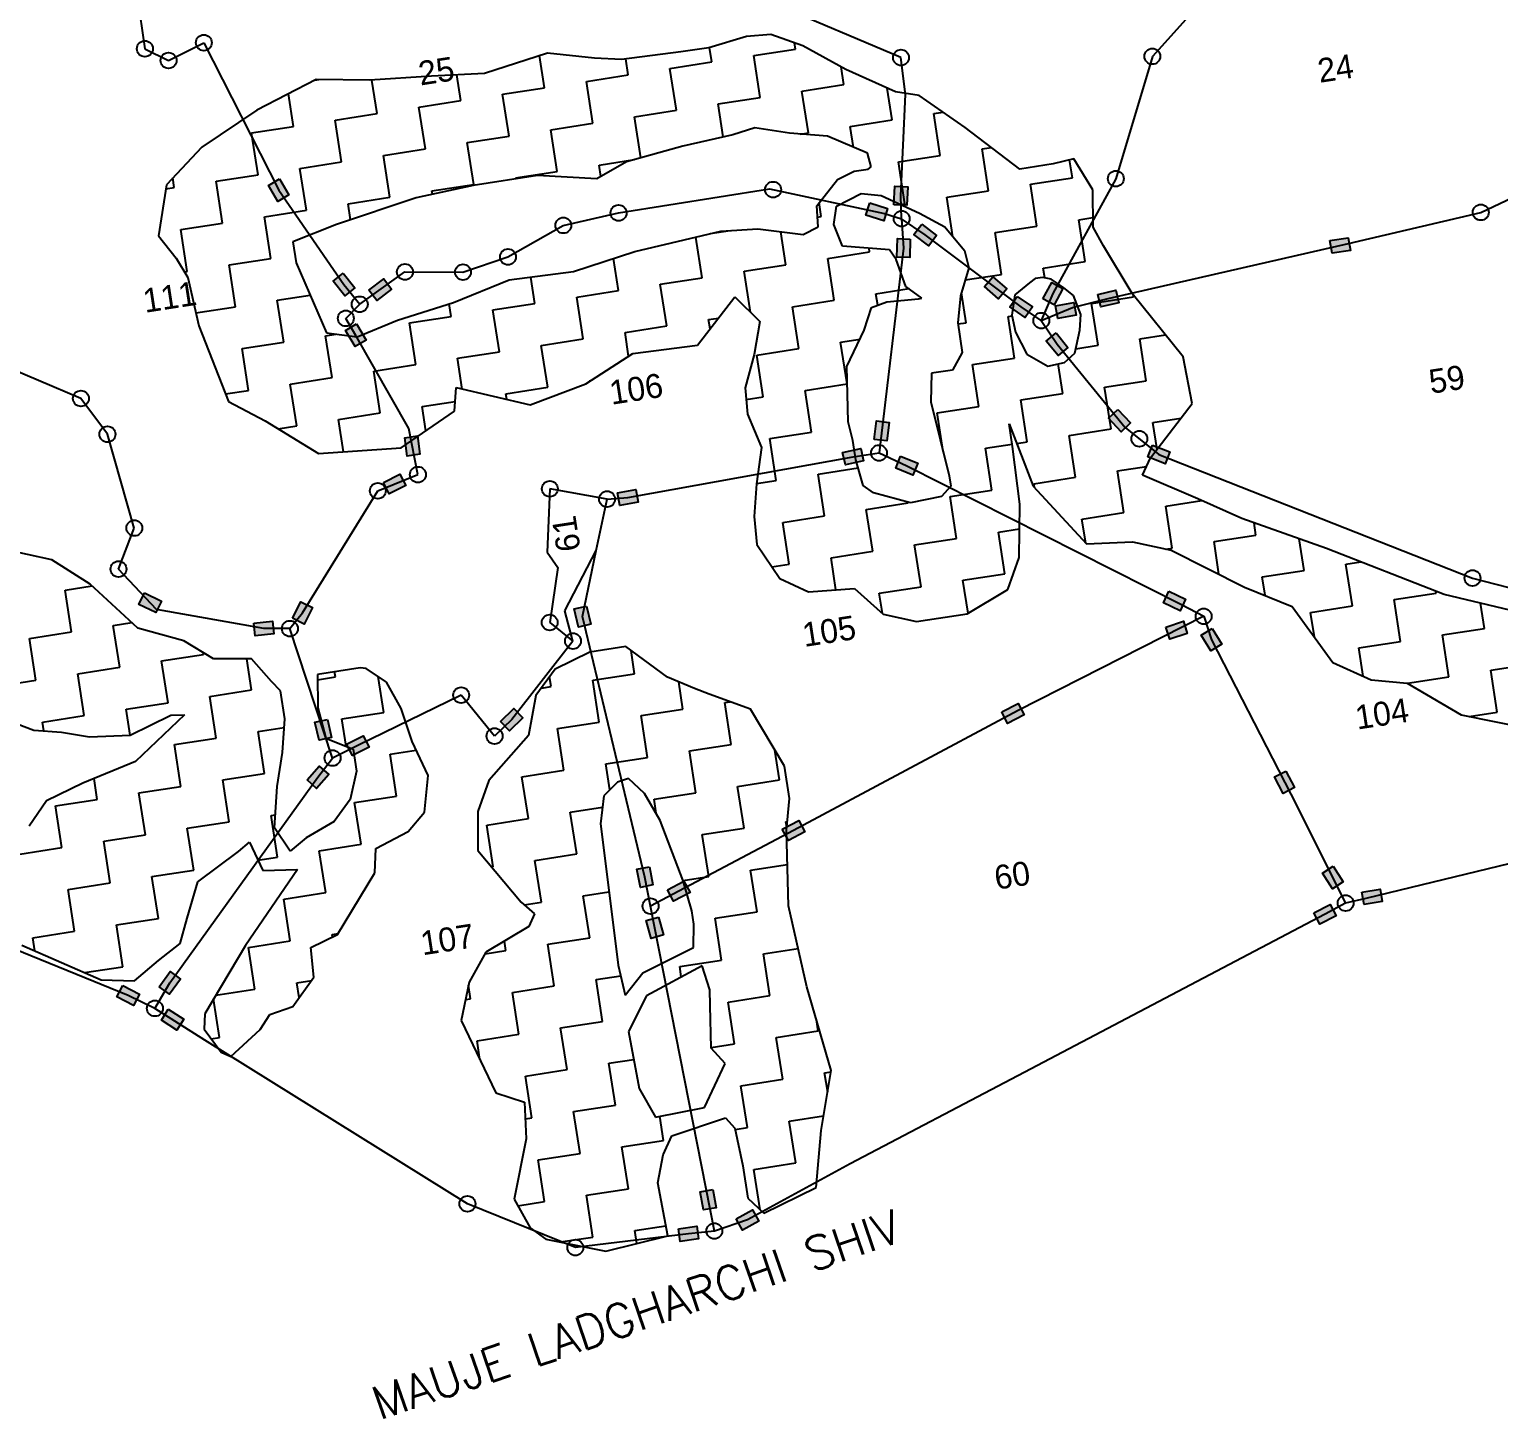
# Model space of a CAD drawing. Header units: metres. Extents: x 301485 to 306458, y 1961153 to 1964216.
# Drawn here: x 302531 to 303629, y 1961153 to 1962192 of the extents above; entities that cross this region are included whole.
import ezdxf

# ---------------------------------------------------------------- set-up
doc = ezdxf.new("R2010")
doc.units = ezdxf.units.M
for name, color, linetype in [('POLY_HATCH', 12, 'Continuous'), ('POLY_PARCEL', 6, 'Continuous'), ('TEXT_MAPOUT', 7, 'Continuous'), ('TEXT_PARCEL', 7, 'Continuous'), ('V_BOUND_LINE', 7, 'Continuous')]:
    doc.layers.add(name, color=color, linetype=linetype)
doc.styles.get("Standard").update_dxf_attribs({"font": 'simplex.shx'})
doc.styles.add('TEXT_MAP', font='')
doc.styles.get('TEXT_MAP').set_extended_font_data('Kruti Dev 050')

msp = doc.modelspace()

# ---------------------------------------------------------------- hatches: boundary and pattern name
for points in [[(302716.6, 1962063.2), (302724.9, 1962068.1), (302717.9, 1962080.1), (302709.6, 1962075.2)], [(303187.4, 1962074.2), (303177.8, 1962074.6), (303177.1, 1962060.7), (303186.7, 1962060.3)], [(303169.5, 1962048.7), (303172.4, 1962057.9), (303159.2, 1962062.1), (303156.2, 1962052.9)], [(303203.2, 1962030.1), (303209, 1962037.8), (303197.9, 1962046.1), (303192.1, 1962038.5)], [(303179.3, 1962021.5), (303188.9, 1962021.2), (303189.3, 1962035.1), (303179.7, 1962035.4)], [(303518.4, 1962026.6), (303516.8, 1962036.1), (303503.1, 1962033.9), (303504.7, 1962024.4)], [(302766.6, 1961992.7), (302774.1, 1961998.7), (302765.4, 1962009.6), (302757.9, 1962003.5)], [(302801.5, 1961997.7), (302795.7, 1962005.3), (302784.7, 1961996.8), (302790.5, 1961989.2)], [(303255.3, 1961990.5), (303261.5, 1961997.8), (303251.1, 1962006.9), (303244.8, 1961999.6)], [(303303.5, 1961998.1), (303295.1, 1962002.7), (303288.4, 1961990.5), (303296.9, 1961985.9)], [(303345.3, 1961987.5), (303343.1, 1961996.8), (303329.6, 1961993.7), (303331.7, 1961984.4)], [(303275.3, 1961976.5), (303280.7, 1961984.4), (303269.2, 1961992.2), (303263.8, 1961984.3)], [(303313.3, 1961978.2), (303311.5, 1961987.7), (303297.9, 1961985.1), (303299.7, 1961975.7)], [(302774.3, 1961954.7), (302782.5, 1961959.6), (302775.4, 1961971.6), (302767.1, 1961966.6)], [(303299.8, 1961948.1), (303307.2, 1961954.1), (303298.4, 1961964.9), (303291, 1961958.8)], [(303346.9, 1961891.1), (303354, 1961897.6), (303344.6, 1961907.8), (303337.6, 1961901.3)], [(303173.6, 1961897.9), (303164, 1961899.1), (303162.4, 1961885.3), (303171.9, 1961884.2)], [(302813.3, 1961872.9), (302822.8, 1961874.2), (302820.9, 1961887.9), (302811.4, 1961886.6)], [(303154.5, 1961869.3), (303152.4, 1961878.6), (303138.8, 1961875.6), (303140.9, 1961866.2)], [(303191.3, 1961858.7), (303194.9, 1961867.6), (303182.1, 1961872.8), (303178.5, 1961863.9)], [(303379.9, 1961867.1), (303383.4, 1961876), (303370.5, 1961881.1), (303367, 1961872.2)], [(302812.2, 1961850.8), (302807.8, 1961859.4), (302795.5, 1961853.1), (302799.8, 1961844.6)], [(302985.9, 1961838.4), (302984.2, 1961847.9), (302970.6, 1961845.4), (302972.3, 1961836)], [(302625.3, 1961755.9), (302629.5, 1961764.5), (302617, 1961770.6), (302612.8, 1961761.9)], [(302742.4, 1961759.7), (302733.8, 1961764), (302727.6, 1961751.6), (302736.2, 1961747.3)], [(303391.1, 1961757.3), (303395.2, 1961765.9), (303382.7, 1961771.9), (303378.6, 1961763.3)], [(302941.3, 1961745.1), (302950.6, 1961747.3), (302947.4, 1961760.8), (302938, 1961758.6)], [(302713.5, 1961740), (302712.5, 1961749.5), (302698.7, 1961748.1), (302699.7, 1961738.5)], [(303396.4, 1961740.3), (303393.5, 1961749.4), (303380.3, 1961745.1), (303383.3, 1961736)], [(303414.1, 1961727.2), (303422.3, 1961732.2), (303415, 1961744), (303406.8, 1961739)], [(303274.4, 1961679.4), (303270, 1961687.9), (303257.7, 1961681.6), (303262, 1961673.1)], [(302747.4, 1961660.5), (302756.7, 1961662.6), (302753.7, 1961676.1), (302744.3, 1961674)], [(302899.7, 1961677.3), (302893.1, 1961684.2), (302883.1, 1961674.5), (302889.7, 1961667.6)], [(302784.8, 1961655.4), (302780.3, 1961663.9), (302768, 1961657.5), (302772.5, 1961649)], [(302754.8, 1961634.9), (302747.6, 1961641.2), (302738.4, 1961630.8), (302745.6, 1961624.5)], [(303468, 1961620.7), (303476.5, 1961625.1), (303470.2, 1961637.4), (303461.7, 1961633.1)], [(303110.5, 1961592.1), (303106, 1961600.6), (303093.7, 1961594.1), (303098.3, 1961585.6)], [(302987.6, 1961550.5), (302997, 1961552.3), (302994.3, 1961565.9), (302984.9, 1961564.1)], [(303504.9, 1961549.4), (303512.9, 1961554.6), (303505.4, 1961566.3), (303497.4, 1961561.1)], [(303024.7, 1961546.7), (303020.2, 1961555.1), (303007.9, 1961548.6), (303012.4, 1961540.2)], [(303542.2, 1961539.9), (303540.7, 1961549.3), (303527, 1961547), (303528.6, 1961537.6)], [(303507.7, 1961529.3), (303503.3, 1961537.8), (303491, 1961531.5), (303495.4, 1961523)], [(302995.6, 1961512.4), (303004.8, 1961515), (303001.1, 1961528.3), (302991.8, 1961525.7)], [(302608.7, 1961462.2), (302613.1, 1961470.7), (302600.7, 1961477.1), (302596.3, 1961468.6)], [(302643.8, 1961481.9), (302636, 1961487.6), (302627.9, 1961476.3), (302635.7, 1961470.7)], [(302641.2, 1961443.9), (302646.3, 1961452), (302634.6, 1961459.4), (302629.5, 1961451.3)], [(303034.8, 1961309.4), (303044.3, 1961311), (303041.8, 1961324.7), (303032.4, 1961323)], [(303076.1, 1961301.1), (303071.5, 1961309.5), (303059.3, 1961302.9), (303063.9, 1961294.4)], [(303031.1, 1961287.8), (303029.7, 1961297.3), (303016, 1961295.3), (303017.3, 1961285.8)]]:
    msp.add_hatch(color=256).paths.add_polyline_path(points)

# ---------------------------------------------------------------- linework, layer by layer
for points in [[(302717.9, 1962080.1), (302724.9, 1962068.1), (302716.6, 1962063.2), (302709.6, 1962075.2)], [(303177.1, 1962060.7), (303177.8, 1962074.6), (303187.4, 1962074.2), (303186.7, 1962060.3)], [(303159.2, 1962062.1), (303172.4, 1962057.9), (303169.5, 1962048.7), (303156.2, 1962052.9)], [(303197.9, 1962046.1), (303209, 1962037.8), (303203.2, 1962030.1), (303192.1, 1962038.5)], [(303189.3, 1962035.1), (303188.9, 1962021.2), (303179.3, 1962021.5), (303179.7, 1962035.4)], [(303503.1, 1962033.9), (303516.8, 1962036.1), (303518.4, 1962026.6), (303504.7, 1962024.4)], [(302765.4, 1962009.6), (302774.1, 1961998.7), (302766.6, 1961992.7), (302757.9, 1962003.5)], [(302784.7, 1961996.8), (302795.7, 1962005.3), (302801.5, 1961997.7), (302790.5, 1961989.2)], [(303251.1, 1962006.9), (303261.5, 1961997.8), (303255.3, 1961990.5), (303244.8, 1961999.6)], [(303288.4, 1961990.5), (303295.1, 1962002.7), (303303.5, 1961998.1), (303296.9, 1961985.9)], [(303329.6, 1961993.7), (303343.1, 1961996.8), (303345.3, 1961987.5), (303331.7, 1961984.4)], [(303269.2, 1961992.2), (303280.7, 1961984.4), (303275.3, 1961976.5), (303263.8, 1961984.3)], [(303297.9, 1961985.1), (303311.5, 1961987.7), (303313.3, 1961978.2), (303299.7, 1961975.7)], [(302775.4, 1961971.6), (302782.5, 1961959.6), (302774.3, 1961954.7), (302767.1, 1961966.6)], [(303298.4, 1961964.9), (303307.2, 1961954.1), (303299.8, 1961948.1), (303291, 1961958.8)], [(303344.6, 1961907.8), (303354, 1961897.6), (303346.9, 1961891.1), (303337.6, 1961901.3)], [(303162.4, 1961885.3), (303164, 1961899.1), (303173.6, 1961897.9), (303171.9, 1961884.2)], [(302820.9, 1961887.9), (302822.8, 1961874.2), (302813.3, 1961872.9), (302811.4, 1961886.6)], [(303138.8, 1961875.6), (303152.4, 1961878.6), (303154.5, 1961869.3), (303140.9, 1961866.2)], [(303182.1, 1961872.8), (303194.9, 1961867.6), (303191.3, 1961858.7), (303178.5, 1961863.9)], [(303370.5, 1961881.1), (303383.4, 1961876), (303379.9, 1961867.1), (303367, 1961872.2)], [(302795.5, 1961853.1), (302807.8, 1961859.4), (302812.2, 1961850.8), (302799.8, 1961844.6)], [(302970.6, 1961845.4), (302984.2, 1961847.9), (302985.9, 1961838.4), (302972.3, 1961836)], [(302617, 1961770.6), (302629.5, 1961764.5), (302625.3, 1961755.9), (302612.8, 1961761.9)], [(302727.6, 1961751.6), (302733.8, 1961764), (302742.4, 1961759.7), (302736.2, 1961747.3)], [(303382.7, 1961771.9), (303395.2, 1961765.9), (303391.1, 1961757.3), (303378.6, 1961763.3)], [(302947.4, 1961760.8), (302950.6, 1961747.3), (302941.3, 1961745.1), (302938, 1961758.6)], [(302698.7, 1961748.1), (302712.5, 1961749.5), (302713.5, 1961740), (302699.7, 1961738.5)], [(303380.3, 1961745.1), (303393.5, 1961749.4), (303396.4, 1961740.3), (303383.3, 1961736)], [(303415, 1961744), (303422.3, 1961732.2), (303414.1, 1961727.2), (303406.8, 1961739)], [(303257.7, 1961681.6), (303270, 1961687.9), (303274.4, 1961679.4), (303262, 1961673.1)], [(302753.7, 1961676.1), (302756.7, 1961662.6), (302747.4, 1961660.5), (302744.3, 1961674)], [(302883.1, 1961674.5), (302893.1, 1961684.2), (302899.7, 1961677.3), (302889.7, 1961667.6)], [(302768, 1961657.5), (302780.3, 1961663.9), (302784.8, 1961655.4), (302772.5, 1961649)], [(302738.4, 1961630.8), (302747.6, 1961641.2), (302754.8, 1961634.9), (302745.6, 1961624.5)], [(303470.2, 1961637.4), (303476.5, 1961625.1), (303468, 1961620.7), (303461.7, 1961633.1)], [(303093.7, 1961594.1), (303106, 1961600.6), (303110.5, 1961592.1), (303098.3, 1961585.6)], [(302994.3, 1961565.9), (302997, 1961552.3), (302987.6, 1961550.5), (302984.9, 1961564.1)], [(303505.4, 1961566.3), (303512.9, 1961554.6), (303504.9, 1961549.4), (303497.4, 1961561.1)], [(303007.9, 1961548.6), (303020.2, 1961555.1), (303024.7, 1961546.7), (303012.4, 1961540.2)], [(303527, 1961547), (303540.7, 1961549.3), (303542.2, 1961539.9), (303528.6, 1961537.6)], [(303491, 1961531.5), (303503.3, 1961537.8), (303507.7, 1961529.3), (303495.4, 1961523)], [(303001.1, 1961528.3), (303004.8, 1961515), (302995.6, 1961512.4), (302991.8, 1961525.7)], [(302600.7, 1961477.1), (302613.1, 1961470.7), (302608.7, 1961462.2), (302596.3, 1961468.6)], [(302627.9, 1961476.3), (302636, 1961487.6), (302643.8, 1961481.9), (302635.7, 1961470.7)], [(302634.6, 1961459.4), (302646.3, 1961452), (302641.2, 1961443.9), (302629.5, 1961451.3)], [(303041.8, 1961324.7), (303044.3, 1961311), (303034.8, 1961309.4), (303032.4, 1961323)], [(303059.3, 1961302.9), (303071.5, 1961309.5), (303076.1, 1961301.1), (303063.9, 1961294.4)], [(303016, 1961295.3), (303029.7, 1961297.3), (303031.1, 1961287.8), (303017.3, 1961285.8)]]:
    msp.add_lwpolyline(points, close=True)
for centre in [(302617.2, 1962177.3), (302661.3, 1962181.8), (302634.9, 1962168.5), (303182.4, 1962170.7), (303370.3, 1962171.6), (303343, 1962080.2), (303086.8, 1962072), (302971.3, 1962054.6), (303615.8, 1962055), (302930, 1962045.3), (303182.9, 1962050.3), (302888.6, 1962021.7), (302811.6, 1962010.5), (302855, 1962010.3), (302777.8, 1961986.3), (302767.4, 1961975.8), (303287.3, 1961974.1), (302569.4, 1961915.9), (302589.2, 1961889.2), (303360.6, 1961885.8), (303166, 1961875.2), (302821.3, 1961859), (302791.3, 1961846.9), (302919.9, 1961848.4), (302962.7, 1961840.7), (302609.3, 1961819.1), (302597.5, 1961788.4), (303609.6, 1961781.7), (302919.8, 1961748.5), (303408.7, 1961753.1), (302725.6, 1961743.9), (302937.2, 1961734.6), (302853.6, 1961694.2), (302878.6, 1961663.6), (302757.5, 1961647.2), (303514.8, 1961538.8), (302995.2, 1961536.5), (302624.7, 1961460.1), (302858.3, 1961314), (303042.9, 1961293.7), (302939, 1961281.3)]:
    msp.add_circle(centre, 5.94)
at = {"layer": 'POLY_HATCH'}
for p, q in [((303066.8, 1962186.4), (303038.7, 1962178.1)), ((303085.2, 1962187.9), (303066.8, 1962186.4)), ((303109.1, 1962179.6), (303085.2, 1962187.9)), ((302918.1, 1962174.1), (302871.1, 1962158.9)), ((302953.3, 1962170.2), (302918.1, 1962174.1)), ((302973.4, 1962169.3), (302953.3, 1962170.2)), ((303017.9, 1962174.9), (302973.4, 1962169.3)), ((303038.7, 1962178.1), (303017.9, 1962174.9)), ((303141.2, 1962161.9), (303109.1, 1962179.6)), ((302871.1, 1962158.9), (302831.5, 1962156.8)), ((303178.4, 1962145), (303141.2, 1962161.9)), ((302745.2, 1962154.2), (302700.8, 1962131.4)), ((302785.3, 1962153.7), (302745.2, 1962154.2)), ((302831.5, 1962156.8), (302785.3, 1962153.7)), ((303196.1, 1962142.4), (303178.4, 1962145)), ((303230.5, 1962118.4), (303196.1, 1962142.4)), ((302700.8, 1962131.4), (302659.7, 1962103.7)), ((303073.1, 1962118.2), (303056.6, 1962113)), ((303099.1, 1962114.2), (303073.1, 1962118.2)), ((303127.4, 1962111.9), (303099.1, 1962114.2)), ((303271.2, 1962087.4), (303230.5, 1962118.4)), ((302659.7, 1962103.7), (302633.4, 1962075.7)), ((303019.3, 1962104.5), (302977.1, 1962092.7)), ((303056.6, 1962113), (303019.3, 1962104.5)), ((303157.3, 1962099.2), (303127.4, 1962111.9)), ((302977.1, 1962092.7), (302955.1, 1962080)), ((303160.2, 1962089), (303157.3, 1962099.2)), ((303311.5, 1962094.9), (303296.1, 1962091.2)), ((303325.7, 1962071.8), (303311.5, 1962094.9)), ((302910.7, 1962082.5), (302862.5, 1962075.1)), ((302955.1, 1962080), (302910.7, 1962082.5)), ((303135, 1962079.7), (303147.4, 1962085.7)), ((303147.4, 1962085.7), (303157.8, 1962087.3)), ((303157.8, 1962087.3), (303160.2, 1962089)), ((303296.1, 1962091.2), (303271.2, 1962087.4)), ((302633.4, 1962075.7), (302627.3, 1962037.5)), ((302862.5, 1962075.1), (302820, 1962065.9)), ((303119.4, 1962060), (303135, 1962079.7)), ((303326, 1962043.9), (303325.7, 1962071.8)), ((302820, 1962065.9), (302760.4, 1962046)), ((303120.5, 1962044.2), (303119.4, 1962060)), ((303132.2, 1962046), (303134.1, 1962059.6)), ((303134.1, 1962059.6), (303152.6, 1962069.1)), ((303152.6, 1962069.1), (303167.5, 1962067.5)), ((303167.5, 1962067.5), (303196.2, 1962054.5)), ((303196.2, 1962054.5), (303215.1, 1962044.1)), ((302627.3, 1962037.5), (302640.5, 1962020.9)), ((302760.4, 1962046), (302727.8, 1962033)), ((302983.4, 1962025.8), (303047.7, 1962041)), ((303047.7, 1962041), (303075.4, 1962042.6)), ((303075.4, 1962042.6), (303109.4, 1962038.5)), ((303109.4, 1962038.5), (303120.5, 1962044.2)), ((303138.7, 1962029.7), (303132.2, 1962046)), ((303215.1, 1962044.1), (303229.8, 1962026.4)), ((303333.9, 1962029.9), (303326, 1962043.9)), ((302727.8, 1962033), (302730.2, 1962017.4)), ((303173.8, 1962027.1), (303138.7, 1962029.7)), ((303178.9, 1962019.9), (303173.8, 1962027.1)), ((303229.8, 1962026.4), (303233.1, 1962013.6)), ((303355.3, 1961994.5), (303333.9, 1962029.9)), ((302640.5, 1962020.9), (302649.4, 1962006.3)), ((302730.2, 1962017.4), (302752.9, 1961965)), ((302937.7, 1962010.8), (302983.4, 1962025.8)), ((303186, 1961999.7), (303178.9, 1962019.9)), ((302649.4, 1962006.3), (302657.6, 1961970.2)), ((302848, 1961987.6), (302889.4, 1962004.6)), ((302889.4, 1962004.6), (302937.7, 1962010.8)), ((303233.1, 1962013.6), (303227, 1961992.7)), ((303282.7, 1962005.5), (303278.5, 1962002.3)), ((303288.5, 1962006.4), (303282.7, 1962005.5)), ((303294.6, 1962005.2), (303288.5, 1962006.4)), ((303304.1, 1961998.6), (303294.6, 1962005.2)), ((303198, 1961990.9), (303186, 1961999.7)), ((303267.6, 1961993.4), (303265.3, 1961978.3)), ((303278.5, 1962002.3), (303267.6, 1961993.4)), ((303311.3, 1961993), (303304.1, 1961998.6)), ((303393.3, 1961947.1), (303355.3, 1961994.5)), ((302806.1, 1961974.5), (302848, 1961987.6)), ((303030.3, 1961955.7), (303058.1, 1961992)), ((303058.1, 1961992), (303076.9, 1961973.5)), ((303155, 1961967), (303160.4, 1961983.8)), ((303160.4, 1961983.8), (303171.8, 1961988.2)), ((303171.8, 1961988.2), (303195.4, 1961990.5)), ((303195.4, 1961990.5), (303198, 1961990.9)), ((303227, 1961992.7), (303224.8, 1961972.4)), ((303316.9, 1961978.6), (303311.3, 1961993)), ((302776, 1961961.9), (302806.1, 1961974.5)), ((303076.9, 1961973.5), (303072.7, 1961948.9)), ((303224.8, 1961972.4), (303228.2, 1961950.3)), ((303265.3, 1961978.3), (303268.1, 1961965.5)), ((303316.2, 1961967), (303316.9, 1961978.6)), ((302657.6, 1961970.2), (302679.7, 1961913.7)), ((302752.9, 1961965), (302776, 1961961.9)), ((303141.9, 1961939.7), (303155, 1961967)), ((303268.1, 1961965.5), (303276.5, 1961949.1)), ((303312.4, 1961949.9), (303316.2, 1961967)), ((302946.8, 1961926.9), (302982, 1961949.6)), ((302982, 1961949.6), (303030.3, 1961955.7)), ((303228.2, 1961950.3), (303220.9, 1961937.2)), ((303304.6, 1961942.8), (303312.4, 1961949.9)), ((303072.7, 1961948.9), (303065.9, 1961923.9)), ((303142.9, 1961898.5), (303141.9, 1961939.7)), ((303276.5, 1961949.1), (303292.3, 1961940)), ((303292.3, 1961940), (303304.6, 1961942.8)), ((303400, 1961912.2), (303393.3, 1961947.1)), ((303205.3, 1961934.8), (303204.6, 1961913.4)), ((303220.9, 1961937.2), (303205.3, 1961934.8)), ((302848.7, 1961906.4), (302850, 1961924)), ((302850, 1961924), (302905.3, 1961911.2)), ((302905.3, 1961911.2), (302946.8, 1961926.9)), ((303065.9, 1961923.9), (303067.6, 1961904.2)), ((302679.7, 1961913.7), (302707.2, 1961899.3)), ((302808.9, 1961879), (302848.7, 1961906.4)), ((303204.6, 1961913.4), (303218.4, 1961858.2)), ((303368.9, 1961871.5), (303400, 1961912.2)), ((302707.2, 1961899.3), (302747, 1961874.8)), ((303067.6, 1961904.2), (303078.1, 1961879.2)), ((303146.4, 1961884.4), (303142.9, 1961898.5)), ((303265.8, 1961880.1), (303263.2, 1961897)), ((303263.2, 1961897), (303281.1, 1961850.5)), ((303148.6, 1961870.1), (303146.4, 1961884.4)), ((302747, 1961874.8), (302808.9, 1961879)), ((303078.1, 1961879.2), (303074.3, 1961852)), ((303271.2, 1961837), (303265.8, 1961880.1)), ((303154.2, 1961851), (303148.6, 1961870.1)), ((303362.9, 1961858.6), (303368.9, 1961871.5)), ((303074.3, 1961852), (303072.7, 1961827.7)), ((303161.8, 1961845.5), (303154.2, 1961851)), ((303219.6, 1961850.4), (303212.8, 1961842.7)), ((303218.4, 1961858.2), (303219.6, 1961850.4)), ((303281.1, 1961850.5), (303321, 1961807.4)), ((303404.3, 1961841), (303362.9, 1961858.6)), ((303189.6, 1961837.8), (303161.8, 1961845.5)), ((303212.8, 1961842.7), (303189.6, 1961837.8)), ((303437.2, 1961826.1), (303404.3, 1961841)), ((303270.7, 1961797), (303271.2, 1961837)), ((303072.7, 1961827.7), (303074.6, 1961806.7)), ((303500.6, 1961803.9), (303437.2, 1961826.1)), ((303074.6, 1961806.7), (303091.8, 1961781.4)), ((303321, 1961807.4), (303355.5, 1961808.7)), ((303355.5, 1961808.7), (303384.4, 1961802.5)), ((302547.6, 1961795.4), (302511.3, 1961803.4)), ((303262.3, 1961773.1), (303270.7, 1961797)), ((303384.4, 1961802.5), (303439.3, 1961775)), ((303588.5, 1961769.5), (303500.6, 1961803.9)), ((302576.4, 1961777.2), (302547.6, 1961795.4)), ((302611.9, 1961744.3), (302576.4, 1961777.2)), ((303091.8, 1961781.4), (303113.3, 1961771.4)), ((303113.3, 1961771.4), (303147.6, 1961774)), ((303147.6, 1961774), (303169.2, 1961754.7)), ((303439.3, 1961775), (303474.8, 1961760.5)), ((303231.8, 1961755), (303262.3, 1961773.1)), ((303720, 1961737.8), (303588.5, 1961769.5)), ((303169.2, 1961754.7), (303194.1, 1961749.2)), ((303194.1, 1961749.2), (303231.8, 1961755)), ((303474.8, 1961760.5), (303505.3, 1961718.6)), ((302646.2, 1961734.9), (302611.9, 1961744.3)), ((302668.6, 1961721.4), (302646.2, 1961734.9)), ((302976.7, 1961730.5), (302949.7, 1961726.3)), ((303007.9, 1961707.7), (302976.7, 1961730.5)), ((302696.9, 1961721.3), (302668.6, 1961721.4)), ((302711.9, 1961704.4), (302696.9, 1961721.3)), ((302949.7, 1961726.3), (302924, 1961713.7)), ((302778.1, 1961714.5), (302746.2, 1961709.6)), ((302746.2, 1961709.6), (302746.6, 1961684.8)), ((302782.7, 1961714.1), (302778.1, 1961714.5)), ((302797.8, 1961704), (302782.7, 1961714.1)), ((302924, 1961713.7), (302909.5, 1961694)), ((303028.1, 1961699.1), (303007.9, 1961707.7)), ((303505.3, 1961718.6), (303533.9, 1961705.7)), ((302718.6, 1961697.5), (302711.9, 1961704.4)), ((302721.9, 1961676.5), (302718.6, 1961697.5)), ((302808.8, 1961684.2), (302797.8, 1961704)), ((303039, 1961695), (303028.1, 1961699.1)), ((303533.9, 1961705.7), (303560.9, 1961703.2)), ((303560.9, 1961703.2), (303601.1, 1961679.5)), ((302909.5, 1961694), (302904, 1961664)), ((303069.8, 1961683.7), (303039, 1961695)), ((302500.7, 1961680.8), (302534.3, 1961667.9)), ((302606.1, 1961664.3), (302636.6, 1961679.2)), ((302646.7, 1961679.6), (302610.3, 1961644.6)), ((302636.6, 1961679.2), (302646.7, 1961679.6)), ((302720.1, 1961651.4), (302721.9, 1961676.5)), ((302746.6, 1961684.8), (302752.4, 1961662)), ((302817.1, 1961659.5), (302808.8, 1961684.2)), ((303095.3, 1961641.1), (303069.8, 1961683.7)), ((303601.1, 1961679.5), (303664.3, 1961666.6)), ((302534.3, 1961667.9), (302554.9, 1961666.6)), ((302554.9, 1961666.6), (302575.8, 1961663)), ((302575.8, 1961663), (302606.1, 1961664.3)), ((302904, 1961664), (302874.2, 1961630.3)), ((302752.4, 1961662), (302772.8, 1961653.9)), ((302772.8, 1961653.9), (302775.4, 1961637.3)), ((302828.9, 1961634.2), (302817.1, 1961659.5)), ((302610.3, 1961644.6), (302570.9, 1961628.4)), ((302716.1, 1961625.9), (302720.1, 1961651.4)), ((302775.4, 1961637.3), (302770.7, 1961616.3)), ((302826.3, 1961606.7), (302828.9, 1961634.2)), ((302978.8, 1961631.9), (302970.5, 1961629.2)), ((302990.7, 1961620.6), (302978.8, 1961631.9)), ((303099, 1961616.9), (303095.3, 1961641.1)), ((302570.9, 1961628.4), (302543.6, 1961615.2)), ((302714.1, 1961595.1), (302716.1, 1961625.9)), ((302874.2, 1961630.3), (302866.1, 1961607.3)), ((302970.5, 1961629.2), (302960.4, 1961618.9)), ((303002.5, 1961600.6), (302990.7, 1961620.6)), ((302543.6, 1961615.2), (302530.7, 1961596.2)), ((302770.7, 1961616.3), (302758.6, 1961599.7)), ((302960.4, 1961618.9), (302957.8, 1961598.1)), ((303096.8, 1961593.3), (303099, 1961616.9)), ((302758.6, 1961599.7), (302737.8, 1961587.5)), ((302813.9, 1961592.4), (302826.3, 1961606.7)), ((302866.1, 1961607.3), (302866.2, 1961578.2)), ((302957.8, 1961598.1), (302963.4, 1961552.4)), ((303019.7, 1961555.3), (303002.5, 1961600.6)), ((302725.8, 1961577.7), (302714.1, 1961595.1)), ((302737.8, 1961587.5), (302725.8, 1961577.7)), ((302789.8, 1961579.6), (302813.9, 1961592.4)), ((303098.3, 1961536.8), (303096.8, 1961593.3)), ((302656.9, 1961554.7), (302687.3, 1961577.4)), ((302687.3, 1961577.4), (302695.3, 1961584.3)), ((302695.3, 1961584.3), (302705.3, 1961563.2)), ((302789.2, 1961561.5), (302789.8, 1961579.6)), ((302866.2, 1961578.2), (302898.4, 1961539.5)), ((302648.7, 1961527.4), (302656.9, 1961554.7)), ((302731.2, 1961563.8), (302692.5, 1961507)), ((302705.3, 1961563.2), (302731.2, 1961563.8)), ((302761.3, 1961515.4), (302789.2, 1961561.5)), ((303026.1, 1961533), (303019.7, 1961555.3)), ((302963.4, 1961552.4), (302971.1, 1961492.5)), ((302898.4, 1961539.5), (302908.4, 1961530.8)), ((303027.6, 1961523), (303026.1, 1961533)), ((303111.9, 1961476.3), (303098.3, 1961536.8)), ((302643.6, 1961508.6), (302648.7, 1961527.4)), ((302904.1, 1961521.4), (302872.1, 1961502)), ((302908.4, 1961530.8), (302904.1, 1961521.4)), ((303027.4, 1961505.5), (303027.6, 1961523)), ((302741.3, 1961505.5), (302761.3, 1961515.4)), ((302525.2, 1961507.3), (302584.5, 1961481.4)), ((302627.5, 1961495.9), (302643.6, 1961508.6)), ((302692.5, 1961507), (302661.9, 1961456)), ((302743.6, 1961483.3), (302741.3, 1961505.5)), ((302872.1, 1961502), (302859.5, 1961479.7)), ((302989.5, 1961486.6), (303027.4, 1961505.5)), ((302609.5, 1961480.7), (302627.5, 1961495.9)), ((302971.1, 1961492.5), (302976.1, 1961470)), ((303033.8, 1961492), (302992.1, 1961469.5)), ((303039.5, 1961473.9), (303033.8, 1961492)), ((302584.5, 1961481.4), (302609.5, 1961480.7)), ((302727.7, 1961461.6), (302743.6, 1961483.3)), ((302859.5, 1961479.7), (302853.7, 1961451.1)), ((302976.1, 1961470), (302989.5, 1961486.6)), ((302992.1, 1961469.5), (302978.8, 1961442.7)), ((303039.8, 1961462.3), (303039.5, 1961473.9)), ((303130.3, 1961413.7), (303111.9, 1961476.3)), ((302661.9, 1961456), (302661.4, 1961444.6)), ((302703.3, 1961444.3), (302710.6, 1961455.6)), ((302710.6, 1961455.6), (302727.7, 1961461.6)), ((303040.4, 1961430.4), (303039.8, 1961462.3)), ((302661.4, 1961444.6), (302674.2, 1961427.4)), ((302681.5, 1961424), (302703.3, 1961444.3)), ((302853.7, 1961451.1), (302879.6, 1961396.9)), ((302978.8, 1961442.7), (302986.8, 1961400.3)), ((302674.2, 1961427.4), (302681.5, 1961424)), ((303050.9, 1961418.9), (303040.4, 1961430.4)), ((303035.6, 1961386), (303050.9, 1961418.9)), ((303122.7, 1961368.9), (303130.3, 1961413.7)), ((302986.8, 1961400.3), (302998.8, 1961378.9)), ((302879.6, 1961396.9), (302901, 1961390)), ((302901, 1961390), (302902.3, 1961362.6)), ((302998.8, 1961378.9), (303035.6, 1961386)), ((303011.2, 1961364.8), (303051.3, 1961378.3)), ((303051.3, 1961378.3), (303058.3, 1961370.6)), ((303058.3, 1961370.6), (303064.1, 1961342.4)), ((303119.1, 1961326.1), (303122.7, 1961368.9)), ((302902.3, 1961362.6), (302893.3, 1961317.5)), ((303004.6, 1961350.7), (303011.2, 1961364.8)), ((303000.6, 1961329.7), (303004.6, 1961350.7)), ((303064.1, 1961342.4), (303067.9, 1961318.2)), ((303008.1, 1961290.1), (303000.6, 1961329.7)), ((303079.8, 1961307), (303119.1, 1961326.1)), ((302893.3, 1961317.5), (302905.3, 1961296.1)), ((303067.9, 1961318.2), (303079.8, 1961307)), ((302905.3, 1961296.1), (302916.8, 1961287.7)), ((302916.8, 1961287.7), (302961.8, 1961278.6)), ((302961.8, 1961278.6), (303008.1, 1961290.1))]:
    msp.add_line(p, q, dxfattribs=at)
at = {"layer": 'POLY_HATCH', "linetype": 'Continuous'}
for p, q in [((303103.5, 1962177), (303102.8, 1962181.8)), ((302915.9, 1962148.1), (302912.2, 1962172.2)), ((302978.4, 1962157.8), (302976.6, 1962169.7)), ((303041, 1962167.4), (303039.3, 1962178.2)), ((303072.3, 1962172.2), (303103.5, 1962177)), ((303077.1, 1962140.9), (303072.3, 1962172.2)), ((303009.7, 1962162.6), (303041, 1962167.4)), ((303014.5, 1962131.3), (303009.7, 1962162.6)), ((303139.6, 1962150.6), (303137.6, 1962163.9)), ((302744.3, 1962153.7), (302747.2, 1962154.2)), ((302790.8, 1962128.8), (302786.9, 1962153.8)), ((302853.3, 1962138.5), (302850.4, 1962157.8)), ((302884.6, 1962143.3), (302915.9, 1962148.1)), ((302947.2, 1962152.9), (302978.4, 1962157.8)), ((302952, 1962121.7), (302947.2, 1962152.9)), ((303108.4, 1962145.7), (303139.6, 1962150.6)), ((303175.7, 1962124.1), (303172.1, 1962147.9)), ((302728.2, 1962119.2), (302724.5, 1962143.5)), ((302822.1, 1962133.7), (302853.3, 1962138.5)), ((302889.4, 1962112), (302884.6, 1962143.3)), ((303045.8, 1962136.1), (303077.1, 1962140.9)), ((303049.6, 1962111.4), (303045.8, 1962136.1)), ((303113.2, 1962114.5), (303108.4, 1962145.7)), ((302759.5, 1962124), (302790.8, 1962128.8)), ((302826.9, 1962102.4), (302822.1, 1962133.7)), ((302983.3, 1962126.5), (303014.5, 1962131.3)), ((302988, 1962095.8), (302983.3, 1962126.5)), ((303207, 1962128.9), (303213.9, 1962130)), ((303211.8, 1962097.6), (303207, 1962128.9)), ((302697, 1962114.4), (302728.2, 1962119.2)), ((302701.8, 1962083.1), (302697, 1962114.4)), ((302764.3, 1962092.8), (302759.5, 1962124)), ((302920.7, 1962116.8), (302952, 1962121.7)), ((302925.5, 1962085.6), (302920.7, 1962116.8)), ((303107, 1962113.5), (303113.2, 1962114.5)), ((303144.5, 1962119.3), (303175.7, 1962124.1)), ((303146.9, 1962103.6), (303144.5, 1962119.3)), ((302858.2, 1962107.2), (302889.4, 1962112)), ((302863, 1962075.9), (302858.2, 1962107.2)), ((303243.1, 1962102.5), (303250, 1962103.5)), ((302733, 1962087.9), (302764.3, 1962092.8)), ((302795.6, 1962097.6), (302826.9, 1962102.4)), ((302800.4, 1962066.3), (302795.6, 1962097.6)), ((302956.8, 1962090.4), (302983.3, 1962094.5)), ((303180.6, 1962092.8), (303211.8, 1962097.6)), ((303185.4, 1962061.5), (303180.6, 1962092.8)), ((303247.9, 1962071.2), (303243.1, 1962102.5)), ((303310.5, 1962080.8), (303308.4, 1962094.2)), ((302670.5, 1962078.3), (302701.8, 1962083.1)), ((302737.9, 1962056.7), (302733, 1962087.9)), ((302894.2, 1962080.7), (302925.5, 1962085.6)), ((302958.1, 1962081.8), (302956.8, 1962090.4)), ((302632.9, 1962072.5), (302639.2, 1962073.5)), ((302639.2, 1962073.5), (302638.1, 1962080.7)), ((302675.3, 1962047), (302670.5, 1962078.3)), ((302831.7, 1962071.1), (302863, 1962075.9)), ((302832.1, 1962068.5), (302831.7, 1962071.1)), ((302894.4, 1962080), (302894.2, 1962080.7)), ((303216.6, 1962066.4), (303247.9, 1962071.2)), ((303279.2, 1962076), (303310.5, 1962080.8)), ((303284, 1962044.7), (303279.2, 1962076)), ((302769.1, 1962061.5), (302800.4, 1962066.3)), ((302771, 1962049.5), (302769.1, 1962061.5)), ((303122.8, 1962051.9), (303121.2, 1962062.3)), ((303181.9, 1962061), (303185.4, 1962061.5)), ((303221.2, 1962036.8), (303216.6, 1962066.4)), ((302706.6, 1962051.8), (302737.9, 1962056.7)), ((302711.4, 1962020.6), (302706.6, 1962051.8)), ((303120, 1962051.5), (303122.8, 1962051.9)), ((303315.3, 1962049.5), (303325.9, 1962051.2)), ((303320.1, 1962018.3), (303315.3, 1962049.5)), ((302644, 1962042.2), (302675.3, 1962047)), ((302648.8, 1962010.9), (302644, 1962042.2)), ((303039.7, 1962039.1), (303054.6, 1962041.4)), ((303096.4, 1962015.8), (303092.5, 1962040.5)), ((303252.7, 1962039.9), (303284, 1962044.7)), ((303257.6, 1962008.6), (303252.7, 1962039.9)), ((303033.8, 1962006.2), (303029.1, 1962036.6)), ((303158.9, 1962025.5), (303158.5, 1962028.3)), ((302680.1, 1962015.7), (302711.4, 1962020.6)), ((302684.9, 1961984.5), (302680.1, 1962015.7)), ((302971.3, 1961996.5), (302967.6, 1962020.6)), ((303065.1, 1962011), (303096.4, 1962015.8)), ((303127.6, 1962020.6), (303158.9, 1962025.5)), ((303132.5, 1961989.4), (303127.6, 1962020.6)), ((303288.8, 1962013.4), (303320.1, 1962018.3)), ((302646.8, 1962010.6), (302648.8, 1962010.9)), ((302908.7, 1961986.9), (302905.7, 1962006.7)), ((303002.5, 1962001.4), (303033.8, 1962006.2)), ((303069.8, 1961980.5), (303065.1, 1962011)), ((303230.5, 1962004.5), (303257.6, 1962008.6)), ((303290, 1962006.1), (303288.8, 1962013.4)), ((302940, 1961991.7), (302971.3, 1961996.5)), ((303007.3, 1961970.1), (303002.5, 1962001.4)), ((303163.7, 1961994.2), (303188.4, 1961998)), ((303165.1, 1961985.6), (303163.7, 1961994.2)), ((303231.1, 1961972.5), (303227.7, 1961994.9)), ((303356.2, 1961991.8), (303355.9, 1961993.8)), ((302655.4, 1961979.9), (302684.9, 1961984.5)), ((302716.2, 1961989.3), (302740.7, 1961993.1)), ((302721, 1961958), (302716.2, 1961989.3)), ((302846.1, 1961977.3), (302844.7, 1961986.6)), ((302877.4, 1961982.1), (302908.7, 1961986.9)), ((302944.8, 1961960.5), (302940, 1961991.7)), ((303101.2, 1961984.5), (303132.5, 1961989.4)), ((303106, 1961953.3), (303101.2, 1961984.5)), ((303324.9, 1961987), (303356.2, 1961991.8)), ((303329.7, 1961955.7), (303324.9, 1961987)), ((302814.9, 1961972.5), (302846.1, 1961977.3)), ((302819.7, 1961941.2), (302814.9, 1961972.5)), ((302882.2, 1961950.8), (302877.4, 1961982.1)), ((303038.6, 1961974.9), (303045.9, 1961976)), ((303039.7, 1961968), (303038.6, 1961974.9)), ((303225, 1961971.6), (303231.1, 1961972.5)), ((303262.4, 1961977.3), (303265.4, 1961977.8)), ((303267.2, 1961946.1), (303262.4, 1961977.3)), ((302752.3, 1961962.8), (302760, 1961964)), ((302757.1, 1961931.6), (302752.3, 1961962.8)), ((302913.5, 1961955.6), (302944.8, 1961960.5)), ((302976.1, 1961965.3), (303007.3, 1961970.1)), ((302978.8, 1961947.6), (302976.1, 1961965.3)), ((303137.3, 1961958.1), (303151.8, 1961960.3)), ((303361, 1961960.5), (303380.2, 1961963.5)), ((303365.8, 1961929.2), (303361, 1961960.5)), ((302689.8, 1961953.2), (302721, 1961958)), ((302694.6, 1961921.9), (302689.8, 1961953.2)), ((302851, 1961946), (302882.2, 1961950.8)), ((302918.3, 1961924.4), (302913.5, 1961955.6)), ((303074.7, 1961948.4), (303106, 1961953.3)), ((303142.1, 1961926.8), (303137.3, 1961958.1)), ((303313.1, 1961953.1), (303329.7, 1961955.7)), ((302788.4, 1961936.4), (302819.7, 1961941.2)), ((302854.5, 1961922.9), (302851, 1961946)), ((303079.5, 1961917.2), (303074.7, 1961948.4)), ((303235.9, 1961941.3), (303267.2, 1961946.1)), ((303240.7, 1961910), (303235.9, 1961941.3)), ((303303.3, 1961919.6), (303299.9, 1961941.7)), ((302725.9, 1961926.7), (302757.1, 1961931.6)), ((302793.2, 1961905.1), (302788.4, 1961936.4)), ((302949.6, 1961929.2), (302950.6, 1961929.3)), ((302949.7, 1961928.7), (302949.6, 1961929.2)), ((303334.6, 1961924.4), (303365.8, 1961929.2)), ((302677.5, 1961919.3), (302694.6, 1961921.9)), ((302730.7, 1961895.5), (302725.9, 1961926.7)), ((302887.1, 1961919.5), (302918.3, 1961924.4)), ((302887.7, 1961915.2), (302887.1, 1961919.5)), ((303066.6, 1961915.2), (303079.5, 1961917.2)), ((303110.8, 1961922), (303142.1, 1961926.8)), ((303115.6, 1961890.7), (303110.8, 1961922)), ((303272, 1961914.8), (303303.3, 1961919.6)), ((303339.4, 1961893.2), (303334.6, 1961924.4)), ((302824.5, 1961909.9), (302849.2, 1961913.7)), ((302827.3, 1961891.7), (302824.5, 1961909.9)), ((303209.5, 1961905.2), (303240.7, 1961910)), ((303276.8, 1961883.5), (303272, 1961914.8)), ((302716.9, 1961893.3), (302730.7, 1961895.5)), ((302761.9, 1961900.3), (302793.2, 1961905.1)), ((302765.7, 1961876.1), (302761.9, 1961900.3)), ((303213.9, 1961876.2), (303209.5, 1961905.2)), ((303370.7, 1961898), (303391.6, 1961901.2)), ((303373.8, 1961877.8), (303370.7, 1961898)), ((303084.3, 1961885.9), (303115.6, 1961890.7)), ((303089.2, 1961854.6), (303084.3, 1961885.9)), ((303268.9, 1961882.3), (303276.8, 1961883.5)), ((303308.1, 1961888.3), (303339.4, 1961893.2)), ((303312.9, 1961857.1), (303308.1, 1961888.3)), ((303245.6, 1961878.7), (303265.6, 1961881.8)), ((303250.4, 1961847.4), (303245.6, 1961878.7)), ((303120.4, 1961859.4), (303150.4, 1961864)), ((303344.2, 1961861.9), (303366, 1961865.2)), ((303349, 1961830.6), (303344.2, 1961861.9)), ((303074.3, 1961852.3), (303089.2, 1961854.6)), ((303125.3, 1961828.2), (303120.4, 1961859.4)), ((303281.6, 1961852.2), (303312.9, 1961857.1)), ((303282.1, 1961849.4), (303281.6, 1961852.2)), ((303219.1, 1961842.6), (303250.4, 1961847.4)), ((303223.9, 1961811.3), (303219.1, 1961842.6)), ((303380.3, 1961835.4), (303407.3, 1961839.6)), ((303156.5, 1961833), (303187.8, 1961837.8)), ((303161.4, 1961801.7), (303156.5, 1961833)), ((303187.8, 1961837.8), (303187.7, 1961838.3)), ((303317.7, 1961825.8), (303349, 1961830.6)), ((303385.1, 1961804.1), (303380.3, 1961835.4)), ((303094, 1961823.3), (303125.3, 1961828.2)), ((303098.8, 1961792.1), (303094, 1961823.3)), ((303255.2, 1961816.1), (303270.9, 1961818.6)), ((303320.5, 1961808), (303317.7, 1961825.8)), ((303447.7, 1961813.8), (303446.3, 1961822.9)), ((303192.6, 1961806.5), (303223.9, 1961811.3)), ((303197.4, 1961775.2), (303192.6, 1961806.5)), ((303260, 1961784.9), (303255.2, 1961816.1)), ((303416.4, 1961809), (303447.7, 1961813.8)), ((303420.1, 1961784.6), (303416.4, 1961809)), ((303483.8, 1961787.3), (303480.1, 1961811)), ((303130.1, 1961796.9), (303161.4, 1961801.7)), ((303133.8, 1961773), (303130.1, 1961796.9)), ((303380.3, 1961803.4), (303385.1, 1961804.1)), ((303085.9, 1961790.1), (303098.8, 1961792.1)), ((303228.7, 1961780.1), (303260, 1961784.9)), ((303452.5, 1961782.5), (303483.8, 1961787.3)), ((303515, 1961792.1), (303526.2, 1961793.8)), ((303519.8, 1961760.9), (303515, 1961792.1)), ((302557.5, 1961772.7), (302577.8, 1961775.9)), ((303166.2, 1961770.4), (303197.4, 1961775.2)), ((303232.5, 1961755.5), (303228.7, 1961780.1)), ((303454.6, 1961768.8), (303452.5, 1961782.5)), ((302562.3, 1961741.4), (302557.5, 1961772.7)), ((303168.5, 1961755.4), (303166.2, 1961770.4)), ((303551.1, 1961765.7), (303582.4, 1961770.5)), ((303555.9, 1961734.4), (303551.1, 1961765.7)), ((303582.4, 1961770.5), (303582.2, 1961771.9)), ((303618.5, 1961744), (303615.6, 1961762.9)), ((303488.6, 1961756), (303519.8, 1961760.9)), ((303491.4, 1961737.7), (303488.6, 1961756)), ((302531, 1961736.6), (302562.3, 1961741.4)), ((302593.6, 1961746.3), (302607.5, 1961748.4)), ((302598.4, 1961715), (302593.6, 1961746.3)), ((303587.2, 1961739.2), (303618.5, 1961744)), ((302535.8, 1961705.4), (302531, 1961736.6)), ((303524.7, 1961729.6), (303555.9, 1961734.4)), ((303527.9, 1961708.4), (303524.7, 1961729.6)), ((303592, 1961707.9), (303587.2, 1961739.2)), ((302629.6, 1961719.8), (302660.9, 1961724.6)), ((302634.5, 1961688.5), (302629.6, 1961719.8)), ((302660.9, 1961724.6), (302660.7, 1961726.2)), ((302697, 1961698.2), (302693.5, 1961721.3)), ((302983.3, 1961710.2), (302980.7, 1961727.6)), ((302567.1, 1961710.2), (302598.4, 1961715)), ((302571.9, 1961678.9), (302567.1, 1961710.2)), ((302746.2, 1961705.7), (302759.6, 1961707.8)), ((302759.6, 1961707.8), (302759, 1961711.6)), ((302795.7, 1961681.3), (302791.5, 1961708.2)), ((302920.8, 1961700.6), (302919.7, 1961707.8)), ((302952.1, 1961705.4), (302983.3, 1961710.2)), ((303561, 1961703.2), (303592, 1961707.9)), ((303623.3, 1961712.8), (303654.6, 1961717.6)), ((303628.1, 1961681.5), (303623.3, 1961712.8)), ((302504.5, 1961700.5), (302535.8, 1961705.4)), ((302665.7, 1961693.3), (302697, 1961698.2)), ((302913.6, 1961699.5), (302920.8, 1961700.6)), ((302956.9, 1961674.1), (302952.1, 1961705.4)), ((303019.4, 1961683.8), (303016.3, 1961704.1)), ((302603.2, 1961683.7), (302634.5, 1961688.5)), ((302670.6, 1961662.1), (302665.7, 1961693.3)), ((303050.7, 1961688.6), (303054.8, 1961689.2)), ((303055.5, 1961657.3), (303050.7, 1961688.6)), ((302540.6, 1961674.1), (302571.9, 1961678.9)), ((302606.2, 1961664.4), (302603.2, 1961683.7)), ((302764.4, 1961676.5), (302795.7, 1961681.3)), ((302767.6, 1961656), (302764.4, 1961676.5)), ((302988.1, 1961679), (303019.4, 1961683.8)), ((302993, 1961647.7), (302988.1, 1961679)), ((303607.2, 1961678.3), (303628.1, 1961681.5)), ((302541.7, 1961667.5), (302540.6, 1961674.1)), ((302701.8, 1961666.9), (302721.4, 1961669.9)), ((302706.7, 1961635.6), (302701.8, 1961666.9)), ((302925.6, 1961669.3), (302956.9, 1961674.1)), ((302930.4, 1961638.1), (302925.6, 1961669.3)), ((302639.3, 1961657.3), (302670.6, 1961662.1)), ((302644.1, 1961626), (302639.3, 1961657.3)), ((302800.5, 1961650.1), (302820.1, 1961653.1)), ((303024.2, 1961652.5), (303055.5, 1961657.3)), ((303091.6, 1961630.9), (303088.2, 1961653)), ((302805.3, 1961618.8), (302800.5, 1961650.1)), ((302961.7, 1961642.9), (302993, 1961647.7)), ((302964.7, 1961623.3), (302961.7, 1961642.9)), ((303029.1, 1961621.2), (303024.2, 1961652.5)), ((302581.5, 1961616.3), (302579.2, 1961631.8)), ((302675.4, 1961630.8), (302706.7, 1961635.6)), ((302680.2, 1961599.5), (302675.4, 1961630.8)), ((302899.1, 1961633.2), (302930.4, 1961638.1)), ((302903.9, 1961602), (302899.1, 1961633.2)), ((303060.3, 1961626), (303091.6, 1961630.9)), ((302612.8, 1961621.2), (302644.1, 1961626)), ((302617.6, 1961589.9), (302612.8, 1961621.2)), ((302997.8, 1961616.4), (303029.1, 1961621.2)), ((303065.1, 1961594.8), (303060.3, 1961626)), ((302550.3, 1961611.5), (302581.5, 1961616.3)), ((302555.1, 1961580.2), (302550.3, 1961611.5)), ((302774, 1961614), (302805.3, 1961618.8)), ((302778.8, 1961582.7), (302774, 1961614)), ((302935.2, 1961606.8), (302959.3, 1961610.5)), ((302999.4, 1961605.9), (302997.8, 1961616.4)), ((302648.9, 1961594.7), (302680.2, 1961599.5)), ((302711.5, 1961604.3), (302714.7, 1961604.8)), ((302716.3, 1961573.1), (302711.5, 1961604.3)), ((302872.7, 1961597.1), (302903.9, 1961602)), ((302940, 1961575.5), (302935.2, 1961606.8)), ((303096.4, 1961599.6), (303097.4, 1961599.7)), ((303097, 1961595.6), (303096.4, 1961599.6)), ((302586.4, 1961585.1), (302617.6, 1961589.9)), ((302653.7, 1961563.4), (302648.9, 1961594.7)), ((302877.5, 1961565.9), (302872.7, 1961597.1)), ((303033.9, 1961590), (303065.1, 1961594.8)), ((303038.7, 1961558.7), (303033.9, 1961590)), ((302523.8, 1961575.4), (302555.1, 1961580.2)), ((302591.2, 1961553.8), (302586.4, 1961585.1)), ((302747.6, 1961577.9), (302778.8, 1961582.7)), ((302752.4, 1961546.6), (302747.6, 1961577.9)), ((302701.7, 1961570.8), (302716.3, 1961573.1)), ((302876.6, 1961565.7), (302877.5, 1961565.9)), ((302908.8, 1961570.7), (302940, 1961575.5)), ((302913.6, 1961539.4), (302908.8, 1961570.7)), ((303070, 1961563.5), (303097.5, 1961567.7)), ((302622.5, 1961558.6), (302653.7, 1961563.4)), ((302627.3, 1961527.3), (302622.5, 1961558.6)), ((303019.5, 1961555.7), (303038.7, 1961558.7)), ((303074.8, 1961532.2), (303070, 1961563.5)), ((302559.9, 1961549), (302591.2, 1961553.8)), ((302564.7, 1961517.7), (302559.9, 1961549)), ((302721.1, 1961541.8), (302752.4, 1961546.6)), ((302944.9, 1961544.2), (302964, 1961547.2)), ((302949.7, 1961512.9), (302944.9, 1961544.2)), ((302725.9, 1961510.5), (302721.1, 1961541.8)), ((302900.8, 1961537.4), (302913.6, 1961539.4)), ((303043.5, 1961527.4), (303074.8, 1961532.2)), ((302596, 1961522.5), (302627.3, 1961527.3)), ((302600.8, 1961491.2), (302596, 1961522.5)), ((303048.3, 1961496.1), (303043.5, 1961527.4)), ((302533.4, 1961512.9), (302564.7, 1961517.7)), ((302535, 1961503), (302533.4, 1961512.9)), ((302694.6, 1961505.7), (302725.9, 1961510.5)), ((302757.2, 1961515.3), (302761.7, 1961516)), ((302757.5, 1961513.5), (302757.2, 1961515.3)), ((302887.1, 1961503.3), (302886, 1961510.4)), ((302918.4, 1961508.1), (302949.7, 1961512.9)), ((302699.5, 1961474.4), (302694.6, 1961505.7)), ((302871.5, 1961500.9), (302887.1, 1961503.3)), ((302923.2, 1961476.9), (302918.4, 1961508.1)), ((303079.6, 1961500.9), (303105.5, 1961504.9)), ((303084.4, 1961469.7), (303079.6, 1961500.9)), ((302572.1, 1961486.8), (302600.8, 1961491.2)), ((303017, 1961491.3), (303048.3, 1961496.1)), ((303018.2, 1961483.6), (303017, 1961491.3)), ((302730.7, 1961479.2), (302741.9, 1961480.9)), ((302732.5, 1961468.1), (302730.7, 1961479.2)), ((302860.7, 1961467.2), (302859.1, 1961477.4)), ((302954.5, 1961481.7), (302972.9, 1961484.5)), ((302959.3, 1961450.4), (302954.5, 1961481.7)), ((302673, 1961438.3), (302668.6, 1961467.1)), ((302670.2, 1961469.9), (302699.5, 1961474.4)), ((302856.9, 1961466.6), (302860.7, 1961467.2)), ((302891.9, 1961472), (302923.2, 1961476.9)), ((302896.8, 1961440.8), (302891.9, 1961472)), ((303053.1, 1961464.8), (303084.4, 1961469.7)), ((303058, 1961433.6), (303053.1, 1961464.8)), ((302928, 1961445.6), (302959.3, 1961450.4)), ((302932.9, 1961414.3), (302928, 1961445.6)), ((303120.5, 1961443.2), (303119.2, 1961451.5)), ((302666.8, 1961437.4), (302673, 1961438.3)), ((302865.5, 1961435.9), (302896.8, 1961440.8)), ((302867.6, 1961422), (302865.5, 1961435.9)), ((303040.4, 1961430.9), (303058, 1961433.6)), ((303089.2, 1961438.4), (303120.5, 1961443.2)), ((303094.1, 1961407.1), (303089.2, 1961438.4)), ((302901.6, 1961409.5), (302932.9, 1961414.3)), ((302964.1, 1961419.1), (302982.7, 1961422)), ((302968.9, 1961387.8), (302964.1, 1961419.1)), ((303125.3, 1961411.9), (303130.1, 1961412.7)), ((303127.6, 1961397.5), (303125.3, 1961411.9)), ((302906.4, 1961378.2), (302901.6, 1961409.5)), ((303062.8, 1961402.3), (303094.1, 1961407.1)), ((303067.6, 1961371), (303062.8, 1961402.3)), ((302901.6, 1961377.5), (302906.4, 1961378.2)), ((302937.7, 1961383), (302968.9, 1961387.8)), ((302942.5, 1961351.7), (302937.7, 1961383)), ((303005, 1961361.4), (303002.2, 1961379.6)), ((303098.9, 1961375.8), (303124.5, 1961379.8)), ((303058.5, 1961369.6), (303067.6, 1961371)), ((303103.7, 1961344.6), (303098.9, 1961375.8)), ((302973.8, 1961356.6), (303005, 1961361.4)), ((302978.6, 1961325.3), (302973.8, 1961356.6)), ((302911.2, 1961346.9), (302942.5, 1961351.7)), ((302916, 1961315.7), (302911.2, 1961346.9)), ((303072.4, 1961339.7), (303103.7, 1961344.6)), ((303077.1, 1961309.6), (303072.4, 1961339.7)), ((302947.3, 1961320.5), (302978.6, 1961325.3)), ((302896, 1961312.6), (302916, 1961315.7)), ((302952.1, 1961289.2), (302947.3, 1961320.5)), ((302983.4, 1961294), (303006.7, 1961297.6)), ((302984.9, 1961284.3), (302983.4, 1961294)), ((302927.9, 1961285.5), (302952.1, 1961289.2))]:
    msp.add_line(p, q, dxfattribs=at)
at = {"layer": 'POLY_PARCEL'}
for p, q in [((303429.1, 1962236.8), (303370.3, 1962171.6)), ((302610.6, 1962221.6), (302617.2, 1962177.3)), ((303182.4, 1962170.7), (303086.9, 1962211.1)), ((302634.9, 1962168.5), (302661.3, 1962181.8)), ((302661.3, 1962181.8), (302717.3, 1962071.7)), ((302617.2, 1962177.3), (302634.9, 1962168.5)), ((303185.8, 1962143.1), (303182.4, 1962170.7)), ((303370.3, 1962171.6), (303343, 1962080.2)), ((303182.3, 1962067.4), (303185.8, 1962143.1)), ((303615.8, 1962055), (303679.7, 1962085.4)), ((302717.3, 1962071.7), (302766, 1962001.1)), ((302971.3, 1962054.6), (303084.2, 1962072.5)), ((303084.2, 1962072.5), (303170, 1962054.2)), ((303343, 1962080.2), (303296, 1961994.3)), ((303182.9, 1962050.3), (303182.3, 1962067.4)), ((302930, 1962045.3), (302971.3, 1962054.6)), ((303170, 1962054.2), (303182.9, 1962050.3)), ((303182.9, 1962050.3), (303184.3, 1962028.3)), ((303200.5, 1962038.1), (303182.9, 1962050.3)), ((303516.9, 1962031.7), (303615.8, 1962055)), ((302888.6, 1962021.7), (302930, 1962045.3)), ((303272.3, 1961984.4), (303200.5, 1962038.1)), ((303184.3, 1962028.3), (303166, 1961875.2)), ((303337.4, 1961990.6), (303516.9, 1962031.7)), ((302855, 1962010.3), (302888.6, 1962021.7)), ((302777.8, 1961986.3), (302811.6, 1962010.5)), ((302811.6, 1962010.5), (302855, 1962010.3)), ((302766, 1962001.1), (302777.8, 1961986.3)), ((303296, 1961994.3), (303287.3, 1961974.1)), ((302767.4, 1961975.8), (302777.8, 1961986.3)), ((303287.3, 1961974.1), (303272.3, 1961984.4)), ((303287.3, 1961974.1), (303310.7, 1961983.8)), ((303310.7, 1961983.8), (303337.4, 1961990.6)), ((302774.8, 1961963.1), (302767.4, 1961975.8)), ((303287.3, 1961974.1), (303299.1, 1961956.5)), ((302569.4, 1961915.9), (302460.6, 1961961.9)), ((302814.5, 1961893.5), (302774.8, 1961963.1)), ((303299.1, 1961956.5), (303350, 1961894.3)), ((302589.2, 1961889.2), (302569.4, 1961915.9)), ((302609.3, 1961819.1), (302589.2, 1961889.2)), ((302821.3, 1961859), (302814.5, 1961893.5)), ((303350, 1961894.3), (303375.2, 1961874.1)), ((302978.3, 1961841.9), (303146.6, 1961872.4)), ((303146.6, 1961872.4), (303166, 1961875.2)), ((303166, 1961875.2), (303186.7, 1961865.7)), ((303375.2, 1961874.1), (303609.6, 1961781.7)), ((303186.7, 1961865.7), (303392.1, 1961762)), ((302791.3, 1961846.9), (302821.3, 1961859)), ((302735, 1961755.7), (302791.3, 1961846.9)), ((302919.9, 1961848.4), (302918, 1961801.1)), ((302962.7, 1961840.7), (302919.9, 1961848.4)), ((302954.6, 1961802.2), (302962.7, 1961840.7)), ((302962.7, 1961840.7), (302978.3, 1961841.9)), ((302597.5, 1961788.4), (302609.3, 1961819.1)), ((302918, 1961801.1), (302925.8, 1961789.6)), ((302931.2, 1961757.1), (302954.6, 1961802.2)), ((302944.3, 1961752.9), (302954.6, 1961802.2)), ((302625.9, 1961758.2), (302597.5, 1961788.4)), ((302925.8, 1961789.6), (302919.8, 1961748.5)), ((303609.6, 1961781.7), (303702, 1961757.8)), ((302706.1, 1961744), (302625.9, 1961758.2)), ((302725.6, 1961743.9), (302735, 1961755.7)), ((302937.2, 1961734.6), (302931.2, 1961757.1)), ((302991, 1961558.2), (302944.3, 1961752.9)), ((303408.7, 1961753.1), (303270, 1961682.6)), ((303392.1, 1961762), (303408.7, 1961753.1)), ((303408.7, 1961753.1), (303414.6, 1961735.6)), ((302725.6, 1961743.9), (302706.1, 1961744)), ((302757.5, 1961647.2), (302725.6, 1961743.9)), ((302919.8, 1961748.5), (302937.2, 1961734.6)), ((302937.2, 1961734.6), (302891.4, 1961675.9)), ((303414.6, 1961735.6), (303473.7, 1961620.2)), ((302853.6, 1961694.2), (302776.4, 1961656.5)), ((302878.6, 1961663.6), (302853.6, 1961694.2)), ((302891.4, 1961675.9), (302878.6, 1961663.6)), ((303270, 1961682.6), (303102.1, 1961593.1)), ((302776.4, 1961656.5), (302757.5, 1961647.2)), ((302746.6, 1961632.8), (302757.5, 1961647.2)), ((302635.9, 1961479.1), (302746.6, 1961632.8)), ((303473.7, 1961620.2), (303514.8, 1961538.8)), ((303102.1, 1961593.1), (302995.2, 1961536.5)), ((302995.2, 1961536.5), (302991, 1961558.2)), ((303042.9, 1961293.7), (302995.2, 1961536.5)), ((302624.7, 1961460.1), (302635.9, 1961479.1))]:
    msp.add_line(p, q, dxfattribs=at)
at = {"layer": 'V_BOUND_LINE'}
for p, q in [((303844.8, 1961618.8), (303530, 1961542.3)), ((302604.7, 1961469.7), (302417.4, 1961545.8)), ((303514.8, 1961538.8), (303499.4, 1961530.4)), ((303530, 1961542.3), (303514.8, 1961538.8)), ((303499.4, 1961530.4), (303269.8, 1961409.6)), ((302624.7, 1961460.1), (302604.7, 1961469.7)), ((302661.9, 1961436.3), (302624.7, 1961460.1)), ((302858.3, 1961314), (302661.9, 1961436.3)), ((303269.8, 1961409.6), (303144.4, 1961343.9)), ((303144.4, 1961343.9), (303067.7, 1961302)), ((302939, 1961281.3), (302858.3, 1961314)), ((303067.7, 1961302), (303042.9, 1961293.7)), ((303023.5, 1961291.6), (302939, 1961281.3)), ((303042.9, 1961293.7), (303023.5, 1961291.6))]:
    msp.add_line(p, q, dxfattribs=at)

# ---------------------------------------------------------------- texts
at = {"layer": 'TEXT_MAPOUT'}
msp.add_text('MAUJE LADGHARCHI SHIV', height=24.918, rotation=18.9242, dxfattribs=at).set_placement((302792.5, 1961152.1))
at = {"layer": 'TEXT_PARCEL', "style": 'TEXT_MAP'}
for s, rotation, p in [('25', 8.7555, (302823.2, 1962149.8)), ('24', 8.7555, (303495.4, 1962151.8)), ('111', 8.7555, (302617.3, 1961979.9)), ('59', 8.7555, (303578.6, 1961919.4)), ('106', 8.7555, (302966, 1961911.2)), ('61', 98.7555, (302943, 1961802.9)), ('105', 8.7555, (303110.2, 1961730.2)), ('104', 8.7555, (303523.5, 1961668.4)), ('60', 8.7555, (303253.7, 1961548.7)), ('107', 8.7555, (302824.8, 1961499.7))]:
    msp.add_text(s, height=17.94, rotation=rotation, dxfattribs=at).set_placement(p)

doc.saveas('drawing.dxf')
